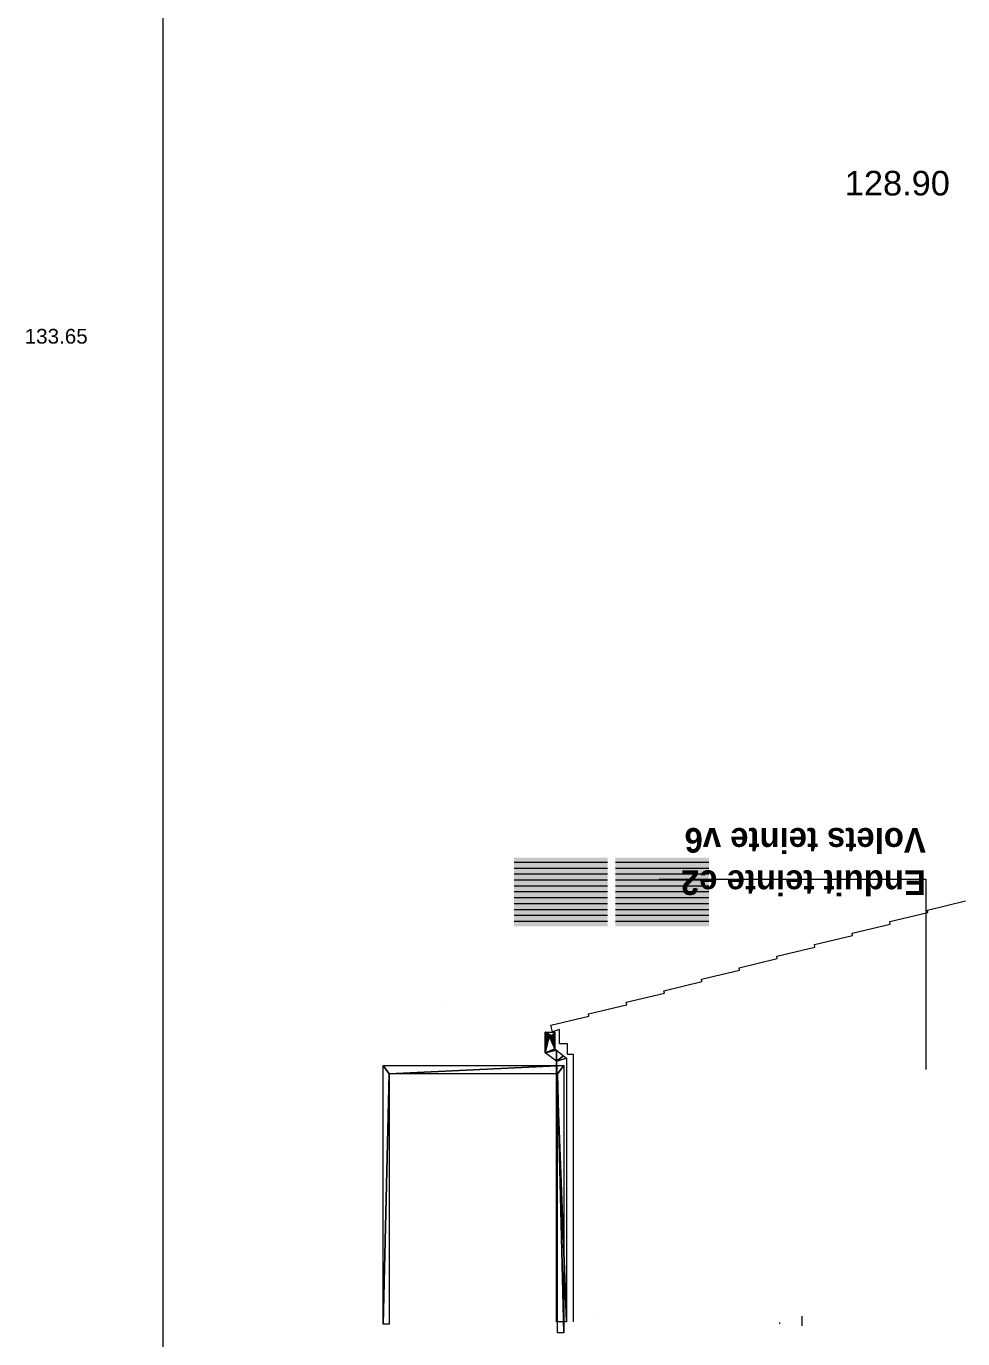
# Model space of a CAD drawing. Header units: metres. Extents: x -12536 to 12621, y -17191 to 9596.
# Drawn here: x -12394 to -11442, y -12545 to -11211 of the extents above; entities that cross this region are included whole.
import ezdxf
from ezdxf.enums import TextEntityAlignment as Align

# ---------------------------------------------------------------- set-up
doc = ezdxf.new("R2010")
doc.units = ezdxf.units.M
doc.header["$MEASUREMENT"] = 0
for name, color, linetype in [('Calque commun', 7, 'Continuous'), ('Cotations', 7, 'Continuous'), ('Layer79', 7, 'Continuous'), ('Textes', 7, 'Continuous')]:
    doc.layers.add(name, color=color, linetype=linetype)
doc.styles.add('Arial15', font='arial.ttf', dxfattribs={"height": 0.15})
doc.styles.add('Arial8', font='arial.ttf', dxfattribs={"height": 0.25})
doc.styles.add('Century Gothic20', font='GOTHICB.TTF', dxfattribs={"height": 0.25})

# ---------------------------------------------------------------- blocks, each defined once
blk = doc.blocks.new('@dwg_exp8')
at = {"layer": 'Cotations', "color": 212, "linetype": 'ByBlock', "lineweight": -2, "style": 'Arial15'}
blk.add_text('133.65', height=0.15, dxfattribs=at).set_placement((-35.12, 29.054), align=Align.CENTER)
blk = doc.blocks.new('hatch15')
at = {"layer": 'Calque commun', "color": 11, "linetype": 'Continuous', "lineweight": 5}
for p, q in [((-29.437, 23.783), (-28.487, 23.783)), ((-29.437, 23.723), (-28.487, 23.723)), ((-29.437, 23.663), (-28.487, 23.663)), ((-29.437, 23.603), (-28.487, 23.603)), ((-29.437, 23.543), (-28.487, 23.543)), ((-29.437, 23.483), (-28.487, 23.483)), ((-29.437, 23.423), (-28.487, 23.423)), ((-29.437, 23.363), (-28.487, 23.363)), ((-29.437, 23.303), (-28.487, 23.303)), ((-29.437, 23.243), (-28.487, 23.243)), ((-29.437, 23.183), (-28.487, 23.183))]:
    blk.add_line(p, q, dxfattribs=at)
at = {"layer": 'Calque commun', "color": 9, "linetype": 'Continuous', "lineweight": 5, "true_color": 0xc0c0c0}
blk.add_trace([(-29.437, 23.829), (-28.487, 23.829), (-29.437, 23.129), (-28.487, 23.129)], dxfattribs=at)
blk = doc.blocks.new('hatch16')
at = {"layer": 'Calque commun', "color": 11, "linetype": 'Continuous', "lineweight": 5}
for p, q in [((-30.467, 23.783), (-29.517, 23.783)), ((-30.467, 23.723), (-29.517, 23.723)), ((-30.467, 23.663), (-29.517, 23.663)), ((-30.467, 23.603), (-29.517, 23.603)), ((-30.467, 23.543), (-29.517, 23.543)), ((-30.467, 23.483), (-29.517, 23.483)), ((-30.467, 23.423), (-29.517, 23.423)), ((-30.467, 23.363), (-29.517, 23.363)), ((-30.467, 23.303), (-29.517, 23.303)), ((-30.467, 23.243), (-29.517, 23.243)), ((-30.467, 23.183), (-29.517, 23.183))]:
    blk.add_line(p, q, dxfattribs=at)
at = {"layer": 'Calque commun', "color": 9, "linetype": 'Continuous', "lineweight": 5, "true_color": 0xc0c0c0}
blk.add_trace([(-30.467, 23.829), (-29.517, 23.829), (-30.467, 23.129), (-29.517, 23.129)], dxfattribs=at)

msp = doc.modelspace()

# ---------------------------------------------------------------- linework, layer by layer
at = {"layer": 'Calque commun', "color": 7, "linetype": 'Continuous', "lineweight": 5}
for p, q in [((-11968.422, -12206.923), (-11968.424, -12206.923)), ((-11816.958, -12523.463), (-11816.96, -12523.463)), ((-11816.96, -12523.463), (-11816.958, -12523.463)), ((-11816.958, -12523.463), (-11816.96, -12523.463)), ((-11816.958, -12523.463), (-11816.96, -12523.463)), ((-11816.958, -12523.463), (-11816.958, -12523.463)), ((-11816.958, -12523.463), (-11816.958, -12523.463)), ((-11816.958, -12523.463), (-11816.958, -12523.463)), ((-11816.958, -12523.463), (-11816.958, -12523.463)), ((-11816.958, -12523.463), (-11816.958, -12523.463)), ((-11816.958, -12523.463), (-11816.958, -12523.463))]:
    msp.add_line(p, q, dxfattribs=at)
at = {"layer": 'Calque commun', "color": 86, "linetype": 'Continuous', "lineweight": 5}
for p, q in [((-11605.526, -12532.213), (-11605.526, -12522.247)), ((-11628.694, -12528.809), (-11628.694, -12530.059))]:
    msp.add_line(p, q, dxfattribs=at)
at = {"layer": 'Calque commun', "color": 5, "linetype": 'Continuous', "lineweight": 20}
msp.add_polyline3d([(-11750.869, -12078.107, 0), (-11480.108, -12078.107, 0), (-11480.108, -12271.545, 0)], dxfattribs=at)
at = {"layer": 'Cotations', "color": 7, "linetype": 'Continuous', "lineweight": 5}
msp.add_polyline3d([(-11837.941, -12527.907, 0), (-11837.941, -12256.164, 0), (-11844.189, -12256.164, 0), (-11844.189, -12245.496, 0), (-11852.326, -12245.496, 0), (-11852.326, -12230.958, 0), (-11859.188, -12233.102, 0), (-11860.993, -12226.597, 0), (-11822.265, -12217.375, 0), (-11822.723, -12214.879, 0), (-11783.995, -12205.657, 0), (-11783.798, -12205.604, 0), (-11784.455, -12203.162, 0), (-11745.527, -12193.891, 0), (-11746.114, -12191.427, 0), (-11707.457, -12182.222, 0), (-11707.916, -12179.727, 0), (-11669.188, -12170.505, 0), (-11669.647, -12168.009, 0), (-11630.919, -12158.787, 0), (-11631.377, -12156.292, 0), (-11592.649, -12147.07, 0), (-11593.107, -12144.574, 0), (-11554.379, -12135.352, 0), (-11554.838, -12132.856, 0), (-11516.11, -12123.634, 0), (-11516.569, -12121.138, 0), (-11477.84, -12111.917, 0), (-11478.299, -12109.421, 0), (-11439.571, -12100.199, 0)], dxfattribs=at)
at = {"layer": 'Layer79', "color": 7, "linetype": 'Continuous', "lineweight": 5}
for p, q in [((-12033.572, -12269.833), (-12033.572, -12269.832)), ((-12033.572, -12269.832), (-12033.572, -12269.833))]:
    msp.add_line(p, q, dxfattribs=at)

# ---------------------------------------------------------------- block references
at = {"layer": 'Calque commun', "color": 0, "linetype": 'ByBlock', "lineweight": -2, "xscale": 100, "yscale": 100, "zscale": 100}
for name in ['hatch16', 'hatch15']:
    msp.add_blockref(name, (-8851.696, -14439.024), dxfattribs=at)
at = {"layer": 'Cotations', "color": 0, "linetype": 'ByBlock', "lineweight": -2, "xscale": 100, "yscale": 100, "zscale": 100}
msp.add_blockref('@dwg_exp8', (-8851.696, -14439.024), dxfattribs=at)

# ---------------------------------------------------------------- texts
at = {"layer": 'Calque commun', "color": 5, "linetype": 'ByBlock', "lineweight": -2, "insert": (-11479.958, -12025.684), "char_height": 25, "attachment_point": 7, "rotation": 180, "line_spacing_factor": 1.032, "style": 'Century Gothic20'}
msp.add_mtext('Enduit teinte e2\\PVolets teinte v6', dxfattribs=at)
at = {"layer": 'Textes', "color": 5, "linetype": 'ByBlock', "lineweight": -2, "style": 'Arial8'}
msp.add_text('128.90', height=25, dxfattribs=at).set_placement((-11562.317, -11383.013))

# ---------------------------------------------------------------- meshes
at = {"layer": 'Calque commun', "color": 7, "linetype": 'Continuous', "lineweight": 5}
mesh = msp.add_polyface(dxfattribs=at)
corners = [(-6255.473, -10253.272), (-12255.473, -10253.272), (-12255.473, -14453.272), (-6255.473, -14453.272)]
mesh.append_faces([[corners[k] for k in face] for face in [(0, 1, 2, 3)]], dxfattribs={"color": 7})
at = {"layer": 'Calque commun', "color": 8, "linetype": 'Continuous', "lineweight": 5}
mesh = msp.add_polyface(dxfattribs=at)
corners = [(-11866.236, -12235.151), (-11866.806, -12254.481), (-11866.484, -12234.642), (-11856.806, -12250.657), (-11858.434, -12236.47), (-11858.032, -12236.071), (-11855.229, -12527.907), (-11855.229, -12263.146), (-11845.229, -12527.907), (-11865.933, -12235.63), (-11857.372, -12235.151), (-11857.124, -12234.642), (-11864.25, -12237.123), (-11864.731, -12236.822), (-11858.878, -12236.822), (-11845.229, -12260.024), (-11866.805, -12233.556), (-11866.675, -12234.108), (-11856.934, -12234.108), (-11857.676, -12235.63), (-11859.87, -12237.368), (-11859.358, -12237.123), (-11848.174, -12257.641), (-11863.204, -12237.554), (-11862.651, -12237.68), (-11855.229, -12251.932), (-11865.577, -12236.071), (-11861.521, -12237.743), (-11862.088, -12237.743), (-11865.175, -12236.47), (-11863.739, -12237.368), (-11856.805, -12233.556), (-11860.405, -12237.554), (-11860.957, -12237.68)]
mesh.append_faces([[corners[k] for k in face] for face in [(0, 1, 2), (12, 1, 13), (18, 3, 11), (14, 3, 21), (22, 7, 25), (26, 1, 9), (1, 25, 7), (27, 3, 28), (29, 1, 26), (10, 3, 19), (30, 1, 12), (2, 1, 17), (23, 1, 30), (20, 3, 32), (28, 3, 24)]], dxfattribs={"vtx0": -1, "vtx1": -1, "color": 8})
mesh.append_faces([[corners[k] for k in face] for face in [(3, 1, 24)]], dxfattribs={"vtx0": -1, "vtx1": -1, "vtx2": -1, "color": 8})
mesh.append_faces([[corners[k] for k in face] for face in [(3, 4, 5), (7, 15, 8), (3, 5, 19), (3, 33, 32)]], dxfattribs={"vtx0": -1, "vtx2": -1, "color": 8})
mesh.append_faces([[corners[k] for k in face] for face in [(6, 7, 8)]], dxfattribs={"vtx1": -1, "color": 8})
mesh.append_faces([[corners[k] for k in face] for face in [(0, 9, 1), (10, 11, 3), (14, 4, 3), (20, 21, 3), (22, 15, 7), (23, 24, 1), (3, 25, 1), (29, 13, 1), (27, 33, 3)]], dxfattribs={"vtx1": -1, "vtx2": -1, "color": 8})
mesh.append_faces([[corners[k] for k in face] for face in [(1, 16, 17), (18, 31, 3)]], dxfattribs={"vtx2": -1, "color": 8})
mesh = msp.add_polyface(dxfattribs=at)
corners = [(-11857.334, -12235.081), (-11857.539, -12235.43), (-11857.772, -12235.761), (-11856.805, -12233.556), (-11857.008, -12234.34), (-11857.156, -12234.717), (-11865.579, -12236.073), (-11865.838, -12235.761), (-11866.277, -12235.081), (-11862.811, -12237.654), (-11863.963, -12237.273), (-11866.805, -12233.556), (-11861.603, -12237.75), (-11862.008, -12237.75), (-11859.647, -12237.273), (-11866.602, -12234.34), (-11866.719, -12233.952), (-11866.071, -12235.43), (-11860.021, -12237.43), (-11860.799, -12237.654), (-11856.891, -12233.952), (-11864.666, -12236.872), (-11864.322, -12237.086), (-11858.031, -12236.073), (-11858.314, -12236.363), (-11858.944, -12236.872), (-11866.454, -12234.717), (-11863.59, -12237.43), (-11858.619, -12236.63), (-11862.411, -12237.718), (-11859.288, -12237.086), (-11863.205, -12237.558), (-11861.199, -12237.718), (-11864.991, -12236.63), (-11865.296, -12236.363), (-11860.405, -12237.558)]
mesh.append_faces([[corners[k] for k in face] for face in [(0, 4, 5), (11, 15, 16), (8, 7, 17), (21, 10, 22), (14, 25, 30), (6, 33, 34)]], dxfattribs={"vtx0": -1, "color": 8})
mesh.append_faces([[corners[k] for k in face] for face in [(18, 19, 14), (26, 11, 8)]], dxfattribs={"vtx0": -1, "vtx1": -1, "color": 8})
mesh.append_faces([[corners[k] for k in face] for face in [(0, 3, 4), (9, 10, 11), (14, 19, 12), (6, 8, 11), (14, 3, 0), (9, 11, 13), (6, 11, 10), (14, 23, 25), (6, 10, 21), (14, 12, 11), (14, 0, 23)]], dxfattribs={"vtx0": -1, "vtx1": -1, "vtx2": -1, "color": 8})
mesh.append_faces([[corners[k] for k in face] for face in [(11, 12, 13), (14, 11, 3), (0, 2, 23), (9, 27, 10), (6, 21, 33)]], dxfattribs={"vtx0": -1, "vtx2": -1, "color": 8})
mesh.append_faces([[corners[k] for k in face] for face in [(6, 7, 8), (23, 24, 25), (26, 15, 11)]], dxfattribs={"vtx1": -1, "vtx2": -1, "color": 8})
mesh.append_faces([[corners[k] for k in face] for face in [(0, 1, 2), (3, 20, 4), (24, 28, 25), (13, 29, 9), (9, 31, 27), (19, 32, 12), (18, 35, 19)]], dxfattribs={"vtx2": -1, "color": 8})
at = {"layer": 'Calque commun', "color": 7, "linetype": 'Continuous', "lineweight": 5}
mesh = msp.add_polyface(dxfattribs=at)
corners = [(-12031.502, -12530.384), (-12025.326, -12275.789), (-12025.348, -12530.384), (-12031.48, -12267.446), (-11847.94, -12267.446), (-11854.094, -12275.789), (-11847.94, -12539.109), (-11854.094, -12539.109)]
mesh.append_faces([[corners[k] for k in face] for face in [(0, 1, 2), (5, 6, 7)]], dxfattribs={"vtx0": -1, "color": 7})
mesh.append_faces([[corners[k] for k in face] for face in [(3, 1, 0)]], dxfattribs={"vtx0": -1, "vtx1": -1, "color": 7})
mesh.append_faces([[corners[k] for k in face] for face in [(5, 4, 6)]], dxfattribs={"vtx0": -1, "vtx2": -1, "color": 7})
mesh.append_faces([[corners[k] for k in face] for face in [(3, 4, 1), (5, 1, 4)]], dxfattribs={"vtx1": -1, "vtx2": -1, "color": 7})

doc.saveas('drawing.dxf')
